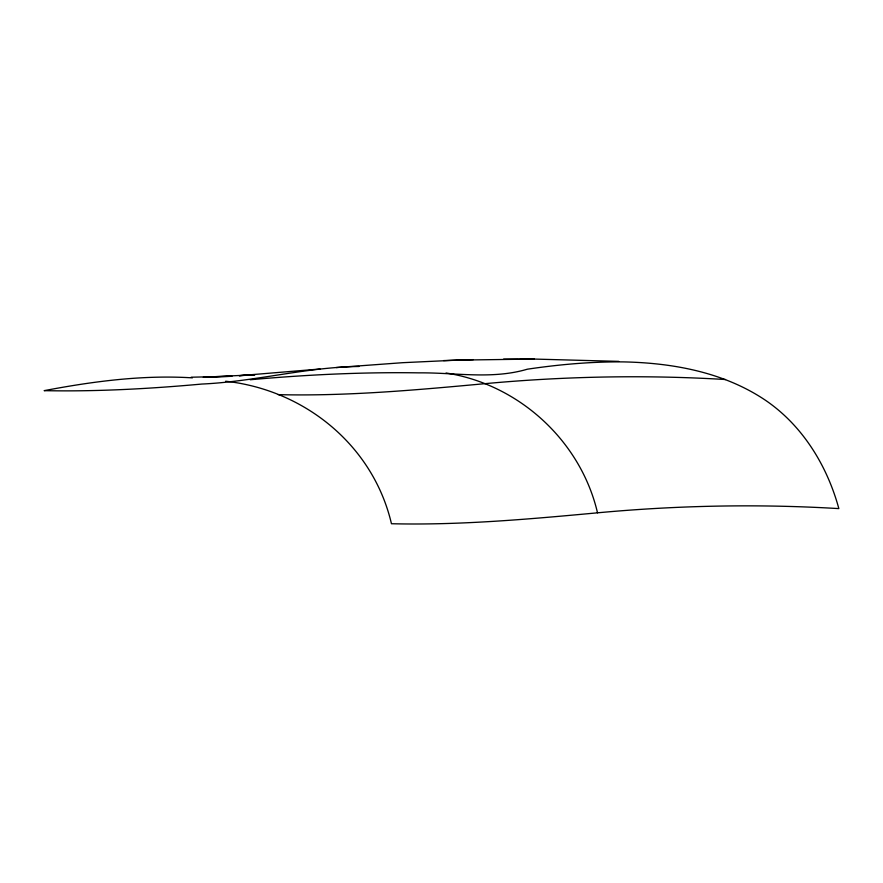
<?xml version="1.0" encoding="UTF-8"?>
<svg xmlns="http://www.w3.org/2000/svg" width="883" height="883" viewBox="0 0 883 883"><rect width="100%" height="100%" fill="white"/><g stroke="black" fill="none" stroke-linecap="round" stroke-linejoin="round"><path stroke-width="1.32" d="M192.395 377.858C142.682 374.756 92.914 381.401 44.15 390.65C96.799 391.699 149.437 388.807 201.854 384.05C254.646 381.688 306.015 367.107 358.951 366.478M320.021 369.017L239.194 375.705L254.999 374.734L203.289 377.229L231.964 376.301L191.203 377.207M250.209 379.745C306.269 374.723 362.56 371.986 418.851 372.858C455.175 372.505 491.82 379.679 527.383 369.193C559.248 364.48 591.389 361.589 623.619 361.898C672.835 362.935 723.63 372.218 765.164 400.065C802.481 425.341 827.15 465.617 838.85 508.608C758.442 503.774 677.714 505.374 597.515 512.824C529.016 519.149 460.33 525.374 391.456 523.729C373.123 445.341 304.668 389.878 225.662 381.235M336.291 367.56L402.659 362.692L458.001 360.098M458.906 360.098L534.414 359.072L618.751 361.379M443.575 360.584L473.332 359.624M503.619 359.094L518.476 359.094M519.546 359.061L534.414 359.072M278.134 394.646C347.008 396.29 415.694 390.065 484.193 383.741C564.392 376.29 645.109 374.69 725.517 379.524M446.047 373.001C518.928 384.315 580.716 440.849 597.515 512.824"/></g></svg>
